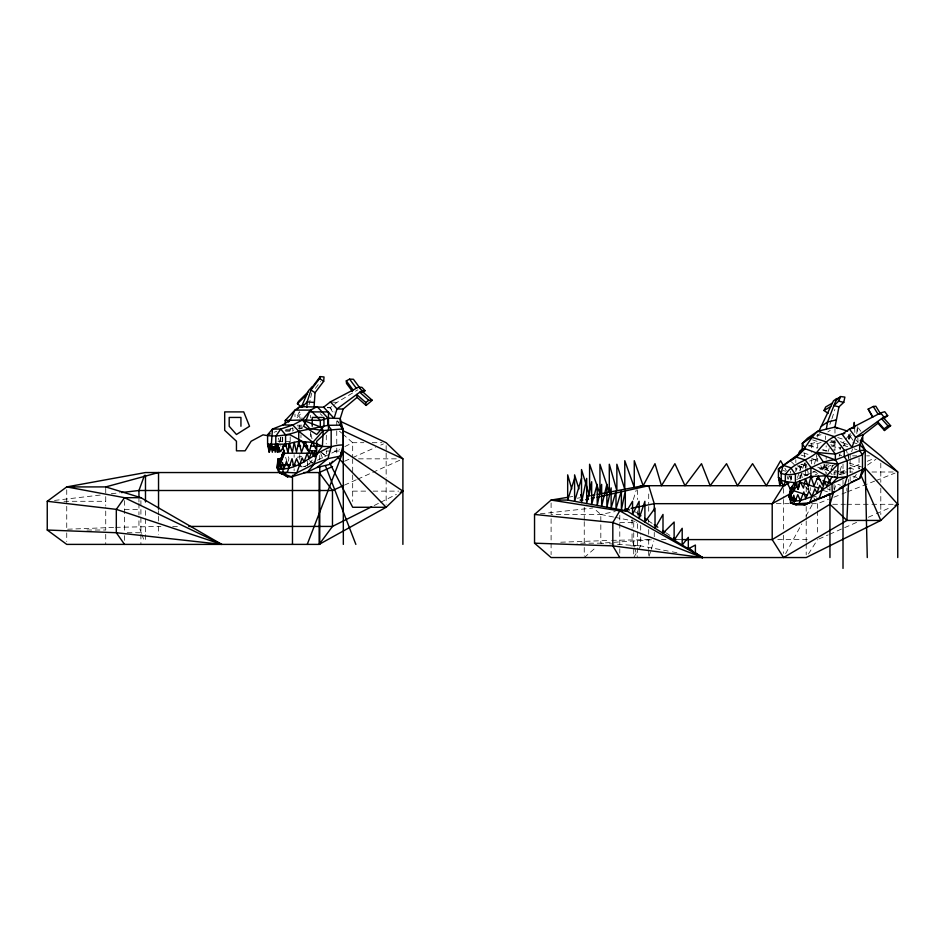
<?xml version="1.0" encoding="UTF-8"?>
<svg xmlns="http://www.w3.org/2000/svg" width="945" height="945" viewBox="0 0 945 945"><rect width="100%" height="100%" fill="white"/><g stroke="black" fill="none" stroke-linecap="round" stroke-linejoin="round"><path stroke-width="0.71" stroke-dasharray="4.72 3.54" d="M848.563 458.041L848.681 453.683M849.071 439.177L849.189 434.818L846.614 433.412M848.551 482.411L848.681 479.493M799.919 478.135L800.049 475.512M800.226 475.477L800.45 478.052L800.769 472.429M856.784 433.566L857.174 428.061M848.728 439.023L849.189 434.818L846.401 434.676M791.579 475.926L791.237 478.595L790.398 471.283M800.45 478.052L801.23 473.693L807.68 475.772M797.048 467.964L796.623 470.279L796.009 467.988M788.461 479.115L788.957 476.457M280.878 437.145L279.72 442.402L280.181 446.146M309.039 404.767L310.373 399.014M310.704 397.573L311.933 392.246M814.531 464.125L817.224 452.785M288.213 461.302L288.946 458.62L287.871 454.628M835.805 463.995L822.469 471.059L825.387 461.219M828.304 451.379L829.131 448.568M851.658 451.722L852.484 448.922M802.848 468.283L804.467 462.873L800.781 464.916M834.151 490.325L835.841 484.75M840.058 470.787L841.747 465.2M633.339 499.527L636.328 489.853M649.132 556.168L650.845 550.64M651.27 549.258L653.834 540.977M831.553 420.005L829.096 426.384M831.966 418.682L834.907 409.409M797.521 477.568L799.293 472.134M799.73 470.775L801.939 463.995M839.089 456.329L840.188 453.765M843.472 446.099L844.57 443.548L845.716 447.694M299.364 411.595L296.458 418.304L302.164 412.244M831.127 469.358L832.911 465.401M840.046 449.56L841.83 445.603M785.649 553.664L801.821 523.849M806.038 516.076L813.066 503.106M633.729 557.55L637.91 550.545M638.607 549.376L640.698 545.879L640.698 535.661M808.471 553.959L817.531 539.595M309.428 463.841L312.866 459.128M315.346 388.407L320.544 381.544M840.507 441.622L843.011 442.957L844.783 440.63M845.657 439.472L849.189 434.818L851.658 435.61M853.701 477.993L856.371 474.473M300.971 428.9L302.459 427.022M584.246 557.55L596.389 547.013M327.466 407.767L330.148 407.767L336.904 402.452L357.883 389.801M839.715 474.461L845.633 470.291M867.51 465.082L875.968 459.211M817.579 435.184L819.776 433.672M827.855 431.971L830.23 430.341M815.157 474.945L817.59 473.646M374.196 505.516L379.417 502.894M380.717 502.244L396.368 494.4M304.266 466.7L316.043 460.865M317.355 460.215L330.443 453.73M331.754 453.08L339.598 449.182M344.842 446.583L352.686 442.697L363.849 442.697M796.741 479.481L811.259 472.642M819.173 468.921L828.411 464.562M344.429 485.128L356.383 479.753M357.718 479.15L400.231 460.038M344.606 461.195L351.304 458.219M352.65 457.616L375.437 447.469M380.788 445.083L383.469 443.89M818.866 539.004L828.222 534.882M829.568 534.291L857.635 521.935M868.337 517.234L875.023 514.293M876.358 513.702L891.064 507.229M811.353 473.032L807.502 474.567L805.813 468.07M812.641 472.512L815.204 471.484M820.343 469.429L830.868 465.412M840.105 472.134L845.539 469.972M846.885 469.429L861.805 463.452M867.238 461.278L874.019 458.573M811.637 503.673L817.531 503.673L828.411 499.373M833.844 497.224L840.648 494.542M842.007 494.011L846.082 492.392M847.441 491.861L874.633 481.123M875.991 480.592L895.033 473.079M274.144 432.267L276.779 431.239M809.664 461.042L817.46 458.301M808.66 446.135L821.252 442.461M810.267 443.914L817.177 441.953M816.492 435.94L821.618 434.606M302.648 466.83L305.495 466.204M551.1 502.953L551.1 514.446L600.819 514.446L615.254 511.529M577.371 498.228L580.135 497.708M297.132 457.25L303.959 456.116M569.847 496.964L572.729 496.479M54.526 500.425L101.103 494.956M111.297 493.751L120.027 492.735M540.351 513.796L592.751 508.008M651.365 539.784L600.819 543.186L577.041 543.186M67.627 529.224L114.203 527.393M115.656 527.345L160.945 526.424M560.739 542.217L610.222 540.398M611.675 540.339L649.723 539.595M285.721 429.361L294.037 429.113M797.474 465.649L806.191 467.74M297.132 425.226L302.601 425.155M302.683 418.139L299.789 418.139L299.789 412.386M297.817 426.927L302.069 426.927M292.903 428.534L290.186 428.534L290.186 431.31M298.337 428.534L302.412 428.534M285.142 430.566L293.588 430.566M285.603 431.239L289.926 431.239M277.96 441.374L289.926 441.374M372.212 442.697L381.969 442.697M326.202 451.025L340.708 451.025M852.544 455.856L856.784 455.856M866.671 455.856L869.495 455.856M358.509 458.845L398.695 458.845M307.586 463.995L310.243 463.995M834.175 472.004L846.897 472.004M849.838 472.004L852.792 472.004M871.951 472.004L893.509 472.004M352.686 491.128L365.786 491.128M373.062 491.128L398.695 491.128M63.965 501.287L105.734 501.287M776.317 503.673L789.559 503.673M832.769 504.287L845.48 504.287M846.897 504.287L870.475 504.287M871.951 504.287L893.509 504.287M124.516 509.367L140.911 509.367L140.911 544.391M619.79 522.526L636.517 522.526M172.675 526.424L178.534 526.424M86.964 530.027L105.734 530.027L105.734 507.028M127.244 532.72L140.911 532.72M661.5 539.595L666.048 539.595M676.218 539.595L680.79 539.595M777.782 539.595L810.444 539.595M630.941 545.879L640.698 545.879L670.855 551.573M829.923 442.378L835.746 442.638M603.666 543.375L600.819 543.186L600.819 514.446L594.181 508.693M609.36 543.765L640.698 545.879M331.695 402.003L336.904 402.452L338.7 404.342M327.537 407.543L330.148 407.767L334.176 412.044M672.297 551.845L678.037 552.931M830.868 440.63L834.919 441.398M600.819 514.446L613.636 517.045M615.053 517.328L634.993 521.368M837.742 437.547L844.629 439.768M852.862 442.414L856.938 443.725M843.011 442.957L849.189 444.941M830.903 441.339L837.742 443.536M843.259 445.308L850.146 447.528M854.221 448.84L856.938 449.714M830.868 444.705L840.495 447.8M812.605 439.909L820.437 442.437M831.305 445.934L840.412 448.863M808.778 445.119L817.72 447.989L817.72 441.563M823.154 449.737L827.229 451.06M839.136 454.888L841.688 455.714M808.861 445.579L816.823 448.143M822.162 449.855L826.166 451.143L826.166 445.839M849.189 463.003L861.521 466.972M850.146 465.33L859.737 468.413M803.534 452.915L808.837 454.628M849.189 467.787L856.583 470.173M801.183 455.112L805.258 456.423L805.258 452.608M811.66 458.49L819.492 461.006M824.772 464.645L825.481 467.362L833.62 469.984M834.978 470.421L839.113 471.756M840.495 472.205L846.011 473.977M852.862 476.185L856.938 477.497M817.72 467.137L828.588 470.634M841.983 474.945L834.022 472.382L834.022 475.063M801.254 464.29L805.329 465.601M797.864 466.499L802.789 468.082M812.936 471.342L816.787 472.583M837.861 484.348L840.412 485.163M802.612 473.811L808.129 475.595M783.015 470.433L785.614 471.271M827.229 488.848L829.946 489.723M822.93 490.337L829.592 492.487M813.397 496.007L816.964 497.153M634.934 511.67L637.343 513.312M648.199 520.683L653.019 523.955M666.284 532.968L669.899 535.425M320.709 451.923L326.202 456.364M321.95 452.809L326.32 456.364L326.32 451.025M309.57 460.676L314.047 464.326M339.444 431.144L341.653 433.07M342.763 434.038L352.686 442.697L352.686 457.368M791.26 461.739L794.367 464.704M320.19 413.686L322.233 415.658M825.481 467.362L828.328 470.492M829.285 471.531L832.132 474.662M858.343 427.908L860.871 431.274M856.194 440.004L857.918 442.307M852.992 440.264L849.189 434.818L849.189 439.153M805.565 486.533L807.916 489.959M807.715 488.104L809.215 490.49M813.751 497.684L816.019 501.275M338.936 423.372L337.471 420.856L338.96 423.372M784.882 468.212L786.311 470.704M789.158 475.713L792.016 480.71M330.148 407.767L333.467 413.686M320.78 453.683L322.836 458.975M141.466 533.334L138.95 526.424L138.95 516.372M141.963 534.716L144.479 541.627M634.189 546.493L632.051 539.595L632.051 529.531M634.615 547.876L637.178 556.168M820.862 465.436L822.469 471.059M846.106 449.064L847.252 453.21M847.641 454.592L848.787 458.727M285.662 457.274L286.76 461.302M801.23 473.693L802.27 477.65M804.467 462.873L805.471 466.771M787.197 476.422L787.87 479.103M278.515 438.185L279.566 442.354M310.929 434.086L312.228 439.638M823.875 463.664L826.024 473.067M806.333 464.196L806.924 466.972M807.207 468.354L808.66 475.3M799.553 465.601L800.958 472.346M854.611 428.12L854.859 432.432M857.28 426.679L857.552 432.349M857.836 438.019L858.048 442.272M880.799 463.192L880.799 482.269M880.799 488.152L880.799 514.564M859.052 457.841L859.052 469.063M850.146 433.318L850.146 440.169M850.146 453.789L850.146 458.124M850.146 459.565L850.146 475.311M850.146 476.776L850.146 481.194M846.897 488.152L846.897 491.081M843.011 463.96L843.011 474.248M843.011 480.143L843.011 484.549M834.978 428.439L834.978 435.291M834.978 440.252L834.978 450.352M834.978 471.543L834.978 474.874M834.022 440.913L834.022 450.67M834.022 484.431L834.022 489.711M829.946 486.675L829.946 491.081M826.166 456.931L826.166 459.116M826.166 464.397L826.166 474.166M825.481 435.999L825.481 439.59M817.72 434.192L817.72 437.133M817.72 458.679L817.72 461.491M817.72 482.647L817.72 484.738M817.531 503.673L817.531 509.414M817.531 510.855L817.531 535.283M816.787 456.317L816.787 462.908M811.483 443.134L811.483 452.218M811.483 459.672L811.483 463.853M810.255 487.691L810.255 490.561M808.636 487.655L808.636 490.384M806.203 487.088L806.203 492.617M806.203 506.544L806.203 519.478M806.203 520.908L806.203 542.359M806.203 543.741L806.203 554.786M805.329 462.814L805.329 468.2M805.329 469.5L805.329 474.685M804.467 452.998L804.467 457.226M795.832 459.754L795.832 462.542M795.832 467.74L795.832 471.626M790.8 475.737L790.8 481.348M783.535 488.47L783.535 498.145M783.535 499.527L783.535 529.531M783.535 535.283L783.535 553.404M654.259 532.401L654.259 536.713M648.707 493.999L648.707 503.673M648.707 506.544L648.707 512.284M648.707 519.478L648.707 522.349M648.707 529.531L648.707 536.713M648.707 539.595L648.707 549.258M648.707 550.64L648.707 556.168M640.698 525.444L640.698 534.197M637.603 489.853L637.603 499.527M637.603 510.855L637.603 515.167M637.603 523.79L637.603 546.493M637.603 547.876L637.603 556.168M633.729 522.526L633.729 531.279M633.729 532.744L633.729 556.097M632.051 519.478L632.051 528.09M619.79 515.226L619.79 544.414M619.79 548.797L619.79 553.179M584.246 507.264L584.246 520.187M584.246 521.628L584.246 543.186M584.246 547.498L584.246 556.121M551.1 518.758L551.1 541.745M551.1 543.186L551.1 554.68M386.151 445.627L386.151 451.497M386.151 452.962L386.151 477.922M386.151 479.387L386.151 504.335M352.686 458.845L352.686 473.516M352.686 474.981L352.686 501.405M336.739 421.021L336.774 425.25M336.739 430.896L336.774 446.713M336.774 448.154L336.774 454.25M326.32 435.208L326.202 443.843M319.753 455.384L319.753 459.742M310.562 415.292L310.562 417.879M310.562 431.983L310.562 437.641M307.586 461.302L307.586 467.598M300.971 434.759L300.971 437.677M299.789 425.321L299.789 429.361M299.789 454.628L299.789 462.625M294.994 414.123L294.994 416.792M294.131 454.58L294.131 457.274M294.131 468.803L294.131 470.893M292.808 427.506L292.808 431.239M290.186 436.862L290.186 442.402M282.72 437.027L282.72 441.374M282.331 437.641L282.331 441.894M280.712 437.5L280.712 441.516M158.536 510.619L158.536 514.93M158.536 516.372L158.536 523.554M158.536 526.424L158.536 534.716M145.483 510.619L145.483 533.334M145.483 534.716L145.483 541.627M140.911 500.614L140.911 506.449M138.95 499.125L138.95 501.996M138.95 503.437L138.95 514.93M124.516 500.614L124.516 531.255M124.516 535.638L124.516 541.473M105.734 488.352L105.734 505.599M105.734 534.327L105.734 544.391M66.741 489.782L66.741 530.027M66.741 532.897L66.741 541.52"/><path stroke-width="1.42" d="M284.528 453.99L283.878 450.092L283.205 456.589L282.673 452.312L282.212 459.046L281.917 454.521L281.185 461.585L280.559 457.912L279.803 465.023L290.257 465.023M306.924 407.2L307.16 401.885L311.862 387.072L308.554 390.592L301.679 406.291M314.106 406.444L315.028 392.707L323.686 381.272L324.017 376.972L320.225 376.594L311.566 388.029M848.492 483.875L846.897 520.435L783.535 557.55L772.207 539.595L772.207 503.673L783.535 485.706L788.815 483.214M314.59 456.766L322.41 446.135L323.225 430.566L320.331 426.927L302.412 420.005L285.225 420.466L285.225 424.34M795.962 499.184L794.792 498.806L792.347 500.531L790.93 494.318L790.292 499.456L789.76 492.097L789.229 497.023L790.504 499.94L794.19 501.122L800.356 500.602L811.991 496.633L831.954 483.592L837.329 477.757L838.097 464.042L835.368 459.896L835.368 454.108L826.166 441.858L811.483 437.133L802.293 443.453L802.293 449.253L798.466 454.238L778.432 468.968L778.432 477.367L780.535 483.698L781.255 479.658M279.2 448.001L278.94 452.242L278.539 447.044M853.878 427.872L854.268 422.368L854.611 428.12M277.948 444.445L277.346 452.242L276.92 444.091M278.491 465.259L279.082 458.703L279.803 465.023L284.551 453.234L282.697 447.316M862.277 440.335L862.549 437.405L862.761 441.539M323.627 407.2L330.384 401.885L358.675 387.072L361.935 387.356L365.065 390.663L361.994 390.592L337.022 408.913L334.093 418.304L323.627 407.2L299.789 406.633L294.994 410.106L290.186 420.005L282.72 425.014L272.455 429.065L267.589 434.83L267.589 444.185L269.23 452.242L270.069 444.646M273.081 446.583L272.361 452.242L270.683 445.308M269.23 452.242L270.164 445.308M276.377 444.091L275.196 452.242L274.298 446.583M780.535 483.698L781.172 479.446M278.291 465.259L277.924 458.703L277.133 467.893L278.68 472.039L287.516 476.847L291.627 476.847L307.586 471.945L317.107 467.444L327.95 458.62L331.175 446.654L331.175 429.361L327.95 425.321L327.95 418.139L317.107 406.633L310.562 410.106L302.412 420.005L292.808 425.014L280.712 429.065L275.81 436.224L275.81 443.713L273.601 450.127L271.392 443.713L272.455 429.065L280.712 429.065L285.579 434.83L285.579 444.185L287.918 452.242L289.347 443.382L292.418 452.242L294.226 442.343L296.494 452.242L298.75 441.374L298.75 431.239L292.808 425.014L282.72 425.014M826.355 429.148L827.548 422.013L836.62 398.66L839.857 397.88M835.699 401.046L840.483 396.546L844.877 397.089L843.755 402.369L838.971 406.87L834.978 427.069L817.72 431.239L807.502 438.267L802.293 443.453L805.258 448.78L835.368 459.896L859.655 450.588L865.23 450.103L897.75 472.004L897.75 557.55M780.889 479.859L779.814 485.671L778.633 477.556M270.979 443.76L269.49 451.651L267.86 444.162M287.918 452.242L289.642 443.323M790.327 500.165L789.229 497.023L796.588 486.486L797.107 483.793M835.368 459.896C816.197 460.156 800.427 479.587 781.184 473.445L783.015 465.283L790.8 467.775L795.383 474.414L795.383 482.812L798.147 489.368L799.824 481.005L803.463 488.069L805.601 478.666L808.27 486.899L810.928 476.493L810.928 467.409L805.329 460.026L795.832 456.967L778.432 468.968L781.184 473.445L781.184 480.154L783.263 486.58L785.342 481.501L785.342 474.78C792.158 463.085 807.113 461.231 816.787 452.49C823.721 443.146 832.734 434.854 844.771 433.46M807.148 495.074L793.587 490.703L795.3 482.541L796.588 486.486M798.147 489.368L800.179 480.863M792.347 500.531L793.765 495.239L795.229 501.039L797.793 494.684L800.356 500.602L798.891 503.839L795.962 504.76L790.504 502.823L790.504 499.94M372.236 400.29L368.786 400.29L359.726 392.246L363.175 392.246L372.236 400.29L366.105 405.44L365.75 402.511L356.69 394.478L357.045 397.408L343.165 409.079L340.235 418.47L340.235 425.144L343.224 428.9L343.342 451.025L340.235 456.116L327.95 458.62L314.224 463.995L296.765 472.913L278.68 472.039L281.787 474.106L284.268 474.106L291.627 476.847L296.765 472.913L302.14 457.912L304.077 461.892L307.231 453.234L308.944 458.668L312.004 451.379L313.22 455.844L315.193 450.257L317.166 453.234L314.224 463.995L307.586 471.945M581.518 478.383L574.595 501.334L574.595 474.862L578.931 488.967M312.11 442.354L309.109 452.242L305.341 441.858L301.502 452.242L298.75 441.374L285.579 444.185L267.589 444.185M682.266 539.595L772.207 539.595L829.946 504.287L833.738 491.731M790.221 460.747C804.337 454.415 807.278 440.606 817.72 431.239L834.022 436.484L844.251 450.092L844.251 456.529L847.287 461.136L847.287 476.658L844.251 486.403L832.261 493.337L804.727 504.89L795.962 504.76L790.504 502.823M315.028 392.707L310.94 389.99L319.599 378.567L320.225 376.594M574.595 478.383L567.673 500.07L551.1 500.07L534.539 514.446L534.539 543.186L551.1 557.55L806.203 557.55L880.799 520.435L897.75 504.287L865.23 468.165L865.23 450.103L860.281 440.417M317.107 467.444L330.148 464.326L340.235 456.116L343.224 444.989C319.965 444.457 305.719 467.799 282.98 468.933L282.98 472.146L284.268 474.106L287.374 472.039L292.04 458.703L293.73 466.57L296.541 458.703L299.341 465.023L301.266 466.594M802.14 504.063L804.727 504.89L819.339 497.92L824.737 482.127L826.934 486.58L829.45 480.237L830.702 484.336M825.788 475.796L822.445 485.021L818.264 476.15L813.988 485.919L810.928 476.493L795.383 482.812L785.342 481.501L781.184 480.154L778.432 477.367M144.479 475.311L138.95 490.502L138.95 497.696M794.19 501.122L794.19 504.004L809.57 502.917L814.862 488.837L817.035 493.066L819.669 485.328L822.315 489.333M890.627 425.722L888.04 425.982L881.508 418.706L884.095 418.458L890.627 425.722L884.496 430.518L884.059 428.853L877.527 421.588L877.976 423.242L863.387 434.629L859.655 444.611L859.655 450.588L862.478 454.876L862.478 469.299L859.655 478.371L839.136 488.719M307.231 544.391L343.342 451.025L402.889 491.128L386.151 507.276L319.15 544.391L66.741 544.391L47.25 530.027L47.25 501.287L66.741 486.911L145.483 472.547L280.878 472.547M838.971 406.87L833.915 405.618L838.711 401.117L840.483 396.546M800.356 500.602L803.829 491.932L805.731 498.771L808.861 491.329L811.991 496.633M799.553 451.639L798.466 454.238L805.258 448.78L802.293 449.253L799.553 451.639L802.506 449.064M303.369 404.791L301.278 406.846L297.427 403.751L298.396 401.519L307.822 392.246M317.638 444.268L315.689 448.639L312.878 442.402L298.75 431.239C287.15 435.361 274.9 437.346 263.029 434.83L251.146 441.244L245.109 450.824L236.451 450.824L236.451 441.244L224.686 430.306L224.686 411.902L243.715 411.902L249.527 426.266L236.451 434.499L229.198 426.266L229.198 417.442L240.94 417.442L240.94 426.266M828.139 413.355L823.993 410.508L825.67 407L832.427 403.054M818.902 431.121L833.502 400.81L836.62 398.66M831.978 476.752L829.793 480.946L826.639 475.76L810.928 467.409M601.28 493.68L643.155 485.706L654.991 463.688L661.476 485.706L674.907 463.688L684.983 485.706L701.497 463.688L710.168 485.706L726.551 463.688L737.49 485.706L752.574 463.688L766.336 485.706L780.605 460.711L783.452 465.708M822.93 480.686L831.954 483.592L865.23 468.165L859.655 478.371L851.339 482.139M284.882 444.162L280.689 451.651L276.885 443.76M794.674 482.73L790.363 489.061L786.441 481.643M330.148 464.326L332.628 461.337M288.379 422.131L290.186 420.005M298.75 441.374L312.878 442.402L323.225 430.566L343.224 428.9L343.342 544.391M285.225 420.466L294.994 410.106L310.562 410.106L320.331 420.466L320.331 426.927L298.75 431.239M297.817 408.724L299.789 406.633L302.648 406.858M302.424 406.905L307.16 401.885L314.283 402.452M810.928 476.493L826.639 475.76L838.097 464.042L862.478 454.876L865.23 450.103L859.655 444.611L835.368 454.108L816.787 452.49L823.567 462.329L838.097 464.042M297.427 403.751L306.841 394.478M363.175 392.246L365.065 390.663M884.095 418.458L887.698 415.646L884.756 411.725L880.716 412.859L849.437 429.065L842.089 434.216L851.953 447.351L855.686 437.381L883.847 417.017L887.698 415.646M365.75 402.511L368.786 400.29M884.059 428.853L888.04 425.982M821.311 426.313L827.548 422.013L836.183 419.934M823.993 410.508L830.749 406.551M822.93 497.472L829.096 493.892M792.737 492.404L772.207 503.673L654.259 503.673L631.142 508.327M352.438 391.431L346.508 383.434L346.319 380.847L349.579 379.146L353.418 379.264L360.187 388.407M872.448 417.04L868.171 409.126L873.286 406.48L875.838 406.244L879.937 412.894M840.223 487.821L845.184 485.246M371.586 506.815L332.475 526.424L188.799 526.424M400.278 492.439L402.889 491.128M813.397 500.779L832.261 493.337L831.954 483.592M343.106 485.73L332.475 490.502L138.95 490.502L121.48 492.558M332.545 466.57L319.15 472.547L303.711 472.547M895.08 505.469L897.75 504.287M267.589 434.83L270.211 433.802M863.387 434.629L855.686 437.381L849.437 429.065L853.477 427.931M47.25 530.027L116.318 532.72L221.768 544.391L140.911 497.696L124.516 497.696L66.741 486.911L105.734 486.911L158.536 472.547L158.536 509.19M585.676 499.751L588.546 499.114M591.405 498.476L594.275 497.838M597.134 497.2L648.707 485.706L654.259 503.673L654.259 510.855M320.331 426.927L327.95 425.321L340.235 425.144L343.342 430.896L402.889 458.845L402.889 544.391M625.366 509.497L628.26 508.906M586.904 496.408L589.597 495.901M590.897 495.652L594.771 494.92M597.358 494.424L599.945 493.928L599.945 464.243L609.301 492.144L609.301 464.243L616.861 490.715L616.861 464.243L624.775 489.203L624.775 460.711L634.272 487.396L634.272 460.711L643.155 485.706M568.406 497.2L551.1 500.07L619.79 510.855L626.759 510.855L702.454 557.55L612.821 545.879L534.539 543.186M826.639 475.76L837.329 477.757L847.287 476.658M880.622 414.005L878.059 414.229L873.286 406.48M285.579 434.83L290.127 434.83L302.01 441.244L308.058 450.824L316.717 450.824L316.717 441.244L328.47 430.306L328.47 411.902L309.44 411.902L303.628 426.266L316.717 434.499L323.958 426.266L323.958 417.442L312.228 417.442L312.228 426.266M275.208 444.185L277.96 444.185M282.331 446.135L286.548 446.135M297.817 446.135L300.652 446.135M303.487 446.135L307.739 446.135M310.562 446.135L331.175 446.654M284.551 453.234L317.166 453.234M292.915 465.023L295.478 465.023M283.027 467.893L284.268 467.893M288.934 467.893L286.453 461.479L283.984 468.767L282.531 462.518L281.031 468.933L279.531 462.518L278.751 468.767L277.936 461.479L277.133 467.893L279.082 468.933L282.98 468.933M640.379 485.706L784.882 485.706M580.1 500.07L582.864 500.07M343.165 409.079L337.022 408.913L330.384 401.885M534.539 514.446L612.821 522.526L702.454 557.55L695.225 552.636M47.25 501.287L116.318 509.367L221.768 544.391L124.516 497.696L116.318 509.367L116.318 532.72L124.516 544.391M323.225 430.566L309.629 428.534L302.412 420.005L320.331 420.466L327.95 418.139L340.235 418.47L343.342 430.896M699.583 557.007L702.454 557.55L697.41 554.691M625.247 509.001L629.488 509.934M838.711 401.117L843.755 402.369M105.734 486.911L140.911 497.696M847.618 431.133L834.978 427.069L837.565 428.475M834.541 476.859L837.329 477.757M810.255 476.599L812.794 477.414M816.598 478.642L820.402 479.871M799.73 482.056L818.488 488.104M793.623 498.44L789.229 497.023L790.54 487.655L791.248 494.105L792.418 486.037L793.587 490.703M312.878 442.402L322.41 446.135M340.743 421.482L386.151 442.697L402.889 458.845M702.454 557.55L619.79 510.855L612.821 522.526L612.821 545.879L619.79 557.55M319.599 378.567L323.686 381.272M638.548 514.127L640.958 515.769M644.584 518.226L646.994 519.868M654.223 524.782L657.838 527.239M662.669 530.511L665.079 532.153M673.513 537.894L675.935 539.524M687.984 547.722L692.815 550.994M283.405 473.693L287.516 476.847M861.226 439.779L880.799 455.856L897.75 472.004M357.045 397.408L366.105 405.44M829.946 504.287L846.897 520.435L880.799 520.435L860.812 474.969M791.674 502.138L793.623 504.004M337.743 457.404L386.151 507.276L352.686 507.276L329.604 462.896M358.675 387.072L361.994 390.592M877.976 423.242L884.496 430.518M880.716 412.859L883.847 417.017M349.579 379.146L356.348 388.289M346.319 380.847L353.087 389.99M868.171 409.126L872.956 416.875M325.399 465.601L355.863 544.391M599.945 493.928L589.597 464.243L589.597 493.018M589.172 494.518L581.518 469.559L581.518 502.598L586.68 478.383L586.68 503.543L591.664 481.726L591.664 504.453L597.205 484.372L597.205 505.457L601.646 484.372L601.646 506.272L606.879 484.372L606.879 507.229L611.131 487.856L611.131 507.997L616.01 491.317L616.01 508.894L621.385 490.75L621.385 509.875L625.318 490.75L625.318 510.583M580.655 494.613L581.518 497.436M571.749 488.919L567.673 474.862L567.673 500.07L626.759 510.855L632.559 501.311L632.559 514.434L639.127 501.311L639.127 518.474L644.892 501.311L644.892 522.042L655.027 508.138L655.027 528.29L663 514.434L663 533.216L674.128 522.042L674.128 540.079L682.195 528.29L682.195 545.052L688.314 537.351L688.314 548.832L695.39 545.052L695.39 553.191M865.23 468.165L867.274 557.55M843.011 486.025L843.011 568.406M829.946 494.022L829.946 557.55M319.753 466.995L319.753 544.391M292.477 475.311L292.477 544.391M279.082 468.933L279.082 472.146M145.483 475.311L145.483 501.996M332.475 526.424L319.15 544.391L319.15 472.547L332.475 490.502L332.475 526.424M343.342 451.025L341.145 452.809L343.342 451.025"/></g></svg>
